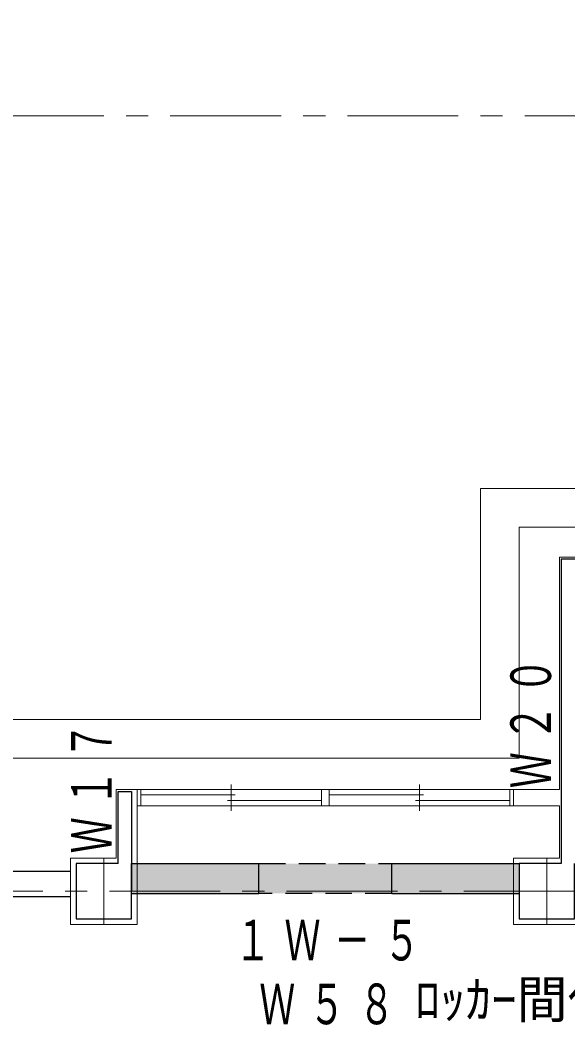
# Model space of a CAD drawing. Units: millimetres at full size, sheet at 1:200; details may follow other scales. Extents: x -55340 to 55340, y -38040 to 38040.
# Drawn here: x -7730 to -2784, y 24127 to 33200 of the extents above; entities that cross this region are included whole.
import ezdxf
from ezdxf.enums import TextEntityAlignment as Align

# ---------------------------------------------------------------- set-up
doc = ezdxf.new("R2010")
doc.units = ezdxf.units.MM
doc.header["$LTSCALE"] = 200
doc.linetypes.add('CHAIN1', pattern=[8, 5, -1, 1, -1])
doc.linetypes.add('DASHED1', pattern=[1.8, 1.2, -0.6])
for name, color, linetype, lineweight in [('0-0_補助線', 4, 'Continuous', 9), ('0-1_通り芯', 3, 'Continuous', 18), ('0-5_建具(ｻｯｼ)', 3, 'Continuous', 18), ('0-B_文字', 2, 'Continuous', 9), ('2-0_補助線', 2, 'Continuous', 25), ('2-2_躯体', 2, 'Continuous', 25), ('2-D_予備', 2, 'Continuous', 25), ('3-A_寸法', 2, 'Continuous', 25)]:
    doc.layers.add(name, color=color, linetype=linetype, lineweight=lineweight)
doc.layers.add('2-3_外壁', color=2, linetype='Continuous')
doc.layers.add('3-D_予備', color=91, linetype='Continuous')
doc.styles.add('ＭＳ ゴシック', font='')
doc.styles.get('ＭＳ ゴシック').set_extended_font_data('MS Gothic')

msp = doc.modelspace()

# ---------------------------------------------------------------- linework, layer by layer
at = {"layer": '0-0_補助線', "color": 3, "lineweight": 18}
for p, q in [((-2858.6, 28348.7), (-1958.6, 28348.7)), ((-6863.6, 26253.7), (-6673.6, 26253.7)), ((-6863.6, 26253.7), (-6863.6, 25633.7)), ((-6638.6, 26253.7), (-6673.6, 26253.7)), ((-6673.6, 26253.7), (-6673.6, 25033.7)), ((-6638.6, 26103.7), (-6638.6, 26253.7)), ((-5823.6, 26060.8), (-5823.6, 26296.5)), ((-5008.6, 26253.7), (-4938.6, 26253.7)), ((-5008.6, 26103.7), (-5008.6, 26253.7)), ((-4123.6, 26060.8), (-4123.6, 26296.5)), ((-3273.6, 26103.7), (-3273.6, 26253.7)), ((-6638.6, 26204.4), (-5788.6, 26204.4)), ((-5858.6, 26153), (-5008.6, 26153)), ((-4938.6, 26204.4), (-4088.5, 26204.4)), ((-4158.6, 26153), (-3308.6, 26153)), ((-6638.6, 26103.7), (-6673.6, 26103.7)), ((-3308.6, 26103.7), (-3273.6, 26103.7)), ((-3273.6, 26103.7), (-2858.6, 26103.7)), ((-2858.6, 25633.7), (-2858.6, 26103.7)), ((-7273.6, 25033.7), (-7273.6, 25633.7)), ((-7273.6, 25633.7), (-6863.6, 25633.7)), ((-6673.6, 25033.7), (-7273.6, 25033.7)), ((-2708.6, 25033.7), (-3273.6, 25033.7))]:
    msp.add_line(p, q, dxfattribs=at)
at = {"layer": '0-0_補助線'}
for points in [[(-30923.6, 26383.7), (-20773.6, 26383.7), (-20773.6, 33483.7), (-10173.6, 33483.7), (-10173.6, 26883.7), (-3573.6, 26883.7), (-3573.6, 28971.6), (-23.6, 28971.6), (-23.6, 33383.7)], [(-31273.6, 26033.7), (-20423.6, 26033.7), (-20423.6, 33133.7), (-10523.6, 33133.7), (-10523.6, 26533.7), (-3223.6, 26533.7), (-3223.6, 28621.6), (326.4, 28621.6), (326.4, 33033.7)]]:
    msp.add_lwpolyline(points, dxfattribs=at)
at = {"layer": '0-0_補助線', "color": 3, "lineweight": 18}
for points in [[(-3273.6, 26253.7), (-2858.6, 26253.7), (-2858.6, 28348.7)], [(-5008.6, 26103.7), (-4938.6, 26103.7), (-4938.6, 26253.7)], [(-3308.6, 26103.7), (-3308.6, 26253.7), (-3273.6, 26253.7)], [(-3273.6, 25033.7), (-3273.6, 25633.7), (-2858.6, 25633.7)]]:
    msp.add_lwpolyline(points, dxfattribs=at)
at = {"layer": '0-1_通り芯', "color": 4, "linetype": 'CHAIN1', "lineweight": 9}
for p, q in [((9026.4, 32333.7), (-49507.7, 32333.7)), ((-6973.6, 25633.7), (-6973.6, 25033.7)), ((-2973.6, 25633.7), (-2973.6, 25033.7)), ((5276.4, 25333.7), (-11523.6, 25333.7))]:
    msp.add_line(p, q, dxfattribs=at)
at = {"layer": '0-5_建具(ｻｯｼ)', "color": 4, "lineweight": 9}
for p, q in [((-6638.6, 26253.7), (-3308.6, 26253.7)), ((-3308.6, 26103.7), (-6638.6, 26103.7))]:
    msp.add_line(p, q, dxfattribs=at)
at = {"layer": '2-2_躯体'}
for p, q in [((-2843.6, 28333.7), (-2843.6, 25583.7)), ((-2843.6, 28333.7), (-2043.6, 28333.7)), ((-6843.6, 25583.7), (-6843.6, 26233.7)), ((-7223.6, 25583.7), (-7223.6, 25083.7)), ((-6843.6, 25583.7), (-7223.6, 25583.7)), ((-3223.6, 25583.7), (-3223.6, 25083.7)), ((-2843.6, 25583.7), (-3223.6, 25583.7))]:
    msp.add_line(p, q, dxfattribs=at)
for points in [[(-6843.6, 26233.7), (-6723.6, 26233.7), (-6723.6, 25583.7)], [(-7223.6, 25083.7), (-6723.6, 25083.7), (-6723.6, 25583.7)], [(-3223.6, 25083.7), (-2723.6, 25083.7), (-2723.6, 25583.7)]]:
    msp.add_lwpolyline(points, dxfattribs=at)
at = {"layer": '2-D_予備'}
for p, q in [((-6723.6, 25583.7), (-6723.6, 25333.7)), ((-6723.6, 25583.7), (-5573.6, 25583.7)), ((-5573.6, 25313.7), (-5573.6, 25583.7)), ((-4373.6, 25583.7), (-3223.6, 25583.7)), ((-4373.6, 25313.7), (-4373.6, 25583.7)), ((-3223.6, 25583.7), (-3223.6, 25313.7)), ((-6723.6, 25313.7), (-5573.6, 25313.7)), ((-4373.6, 25313.7), (-3223.6, 25313.7))]:
    msp.add_line(p, q, dxfattribs=at)
at = {"layer": '2-D_予備', "linetype": 'DASHED1'}
for p, q in [((-5573.6, 25583.7), (-4373.6, 25583.7)), ((-4373.6, 25313.7), (-5573.6, 25313.7))]:
    msp.add_line(p, q, dxfattribs=at)
at = {"layer": '3-A_寸法'}
msp.add_lwpolyline([(-7273.6, 25283.7), (-8288.6, 25283.7), (-8288.6, 25513.7), (-7273.6, 25513.7)], dxfattribs=at)
at = {"layer": '3-D_予備'}
msp.add_solid([(-6723.6, 25313.7), (-6723.6, 25583.7), (-3223.6, 25313.7), (-3223.6, 25583.7)], dxfattribs=at)

# ---------------------------------------------------------------- texts
at = {"layer": '0-B_文字', "style": 'ＭＳ ゴシック'}
msp.add_text('ﾛｯｶｰ間仕切り', height=337.2, dxfattribs=at).set_placement((-4166.6, 24087.1), align=Align.BOTTOM_LEFT)
at = {"layer": '2-0_補助線', "char_height": 366.6, "attachment_point": 7, "style": 'ＭＳ ゴシック'}
for s, insert in [('\\T1.38;\\W0.65;１Ｗ－５', (-5790.8, 24702.8)), ('\\T1.38;\\W0.65;Ｗ５８', (-5570.2, 24126.7))]:
    msp.add_mtext(s, dxfattribs=dict(at, insert=insert))
at = {"layer": '2-3_外壁', "char_height": 366.6, "attachment_point": 7, "rotation": 90, "style": 'ＭＳ ゴシック'}
for s, insert in [('\\T1.31;\\W0.65;Ｗ２０', (-2930.1, 26263.8)), ('\\T1.31;\\W0.65;Ｗ１７', (-6902, 25676.4))]:
    msp.add_mtext(s, dxfattribs=dict(at, insert=insert))

doc.saveas('drawing.dxf')
